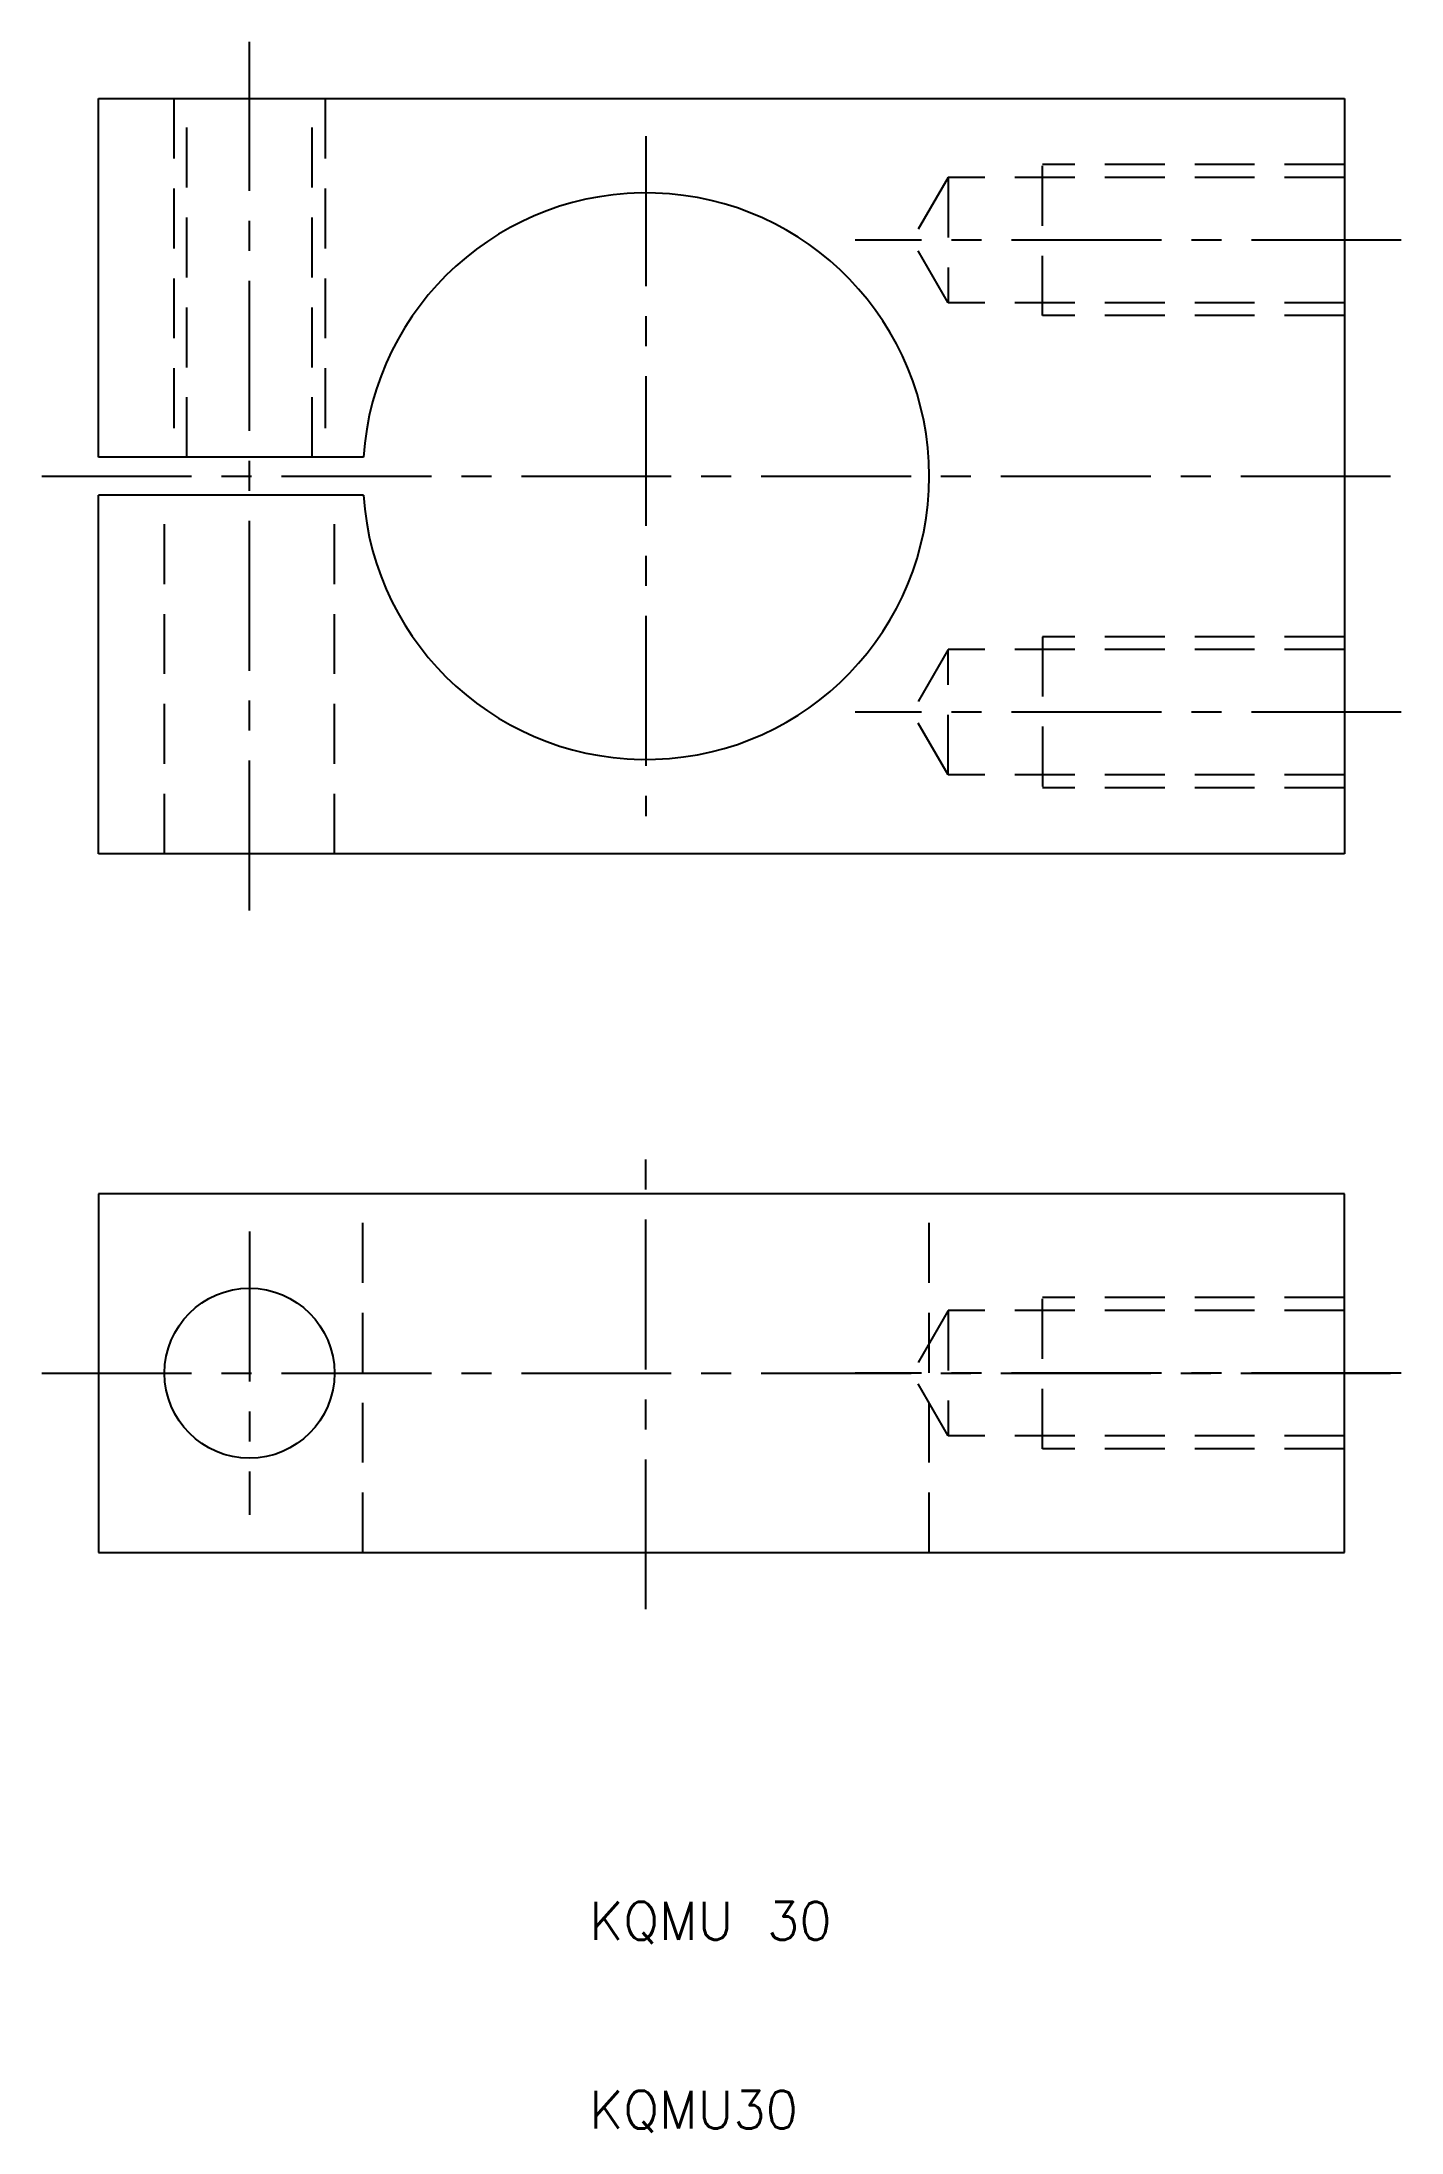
# Model space of a CAD drawing. Extents: x -19 to 53, y 10 to 120.
import ezdxf

# ---------------------------------------------------------------- set-up
doc = ezdxf.new("R2010")
doc.units = 0
doc.header["$LTSCALE"] = 0.25
doc.linetypes.add('CENTER', pattern=[50.8, 31.75, -6.35, 6.35, -6.35])
doc.linetypes.add('DASHED', pattern=[19.05, 12.7, -6.35])
doc.layers.get('0').update_dxf_attribs({"linetype": 'CONTINUOUS'})
doc.layers.add('CENTER', color=1, linetype='CENTER')
doc.styles.get("Standard").update_dxf_attribs({"font": 'txt.shx', "bigfont": 'extfont.shx'})

msp = doc.modelspace()

# ---------------------------------------------------------------- linework, layer by layer
for p, q in [((-16, 117.5), (50, 117.5)), ((-16, 98.5), (-16, 117.5)), ((50, 117.5), (50, 77.5)), ((-1.97, 98.5), (-16, 98.5)), ((-1.97, 96.5), (-16, 96.5)), ((-16, 77.5), (-16, 96.5)), ((50, 77.5), (-16, 77.5)), ((-16, 59.5), (-16, 40.5)), ((50, 59.5), (-16, 59.5)), ((50, 40.5), (50, 59.5)), ((-16, 40.5), (50, 40.5))]:
    msp.add_line(p, q)
at = {"color": 3, "linetype": 'DASHED'}
for p, q in [((-12, 117.5), (-12, 98.5)), ((-11.32, 98.5), (-11.32, 117.5)), ((-4.68, 98.5), (-4.68, 117.5)), ((-4, 117.5), (-4, 98.5)), ((29, 113.32), (27.08, 110)), ((50, 113.32), (29, 113.32)), ((29, 113.32), (29, 106.68)), ((50, 114), (34, 114)), ((34, 106), (34, 114)), ((29, 106.68), (27.08, 110)), ((50, 106.68), (29, 106.68)), ((50, 106), (34, 106)), ((-12.5, 77.5), (-12.5, 96.5)), ((-3.5, 77.5), (-3.5, 96.5)), ((50, 89), (34, 89)), ((34, 89), (34, 81)), ((29, 88.32), (27.08, 85)), ((50, 88.32), (29, 88.32)), ((29, 81.68), (29, 88.32)), ((29, 81.68), (27.08, 85)), ((50, 81.68), (29, 81.68)), ((50, 81), (34, 81)), ((-2, 40.5), (-2, 59.5)), ((28, 40.5), (28, 59.5)), ((29, 53.32), (27.08, 50)), ((50, 53.32), (29, 53.32)), ((29, 53.32), (29, 46.68)), ((50, 54), (34, 54)), ((34, 46), (34, 54)), ((29, 46.68), (27.08, 50)), ((50, 46.68), (29, 46.68)), ((50, 46), (34, 46))]:
    msp.add_line(p, q, dxfattribs=at)
msp.add_circle((-8, 50), 4.5)
msp.add_arc((13, 97.5), 15, 183.8226, 176.1774)
at = {"layer": 'CENTER', "color": 1, "linetype": 'CENTER'}
for p, q in [((-8, 74.5), (-8, 120.5)), ((13, 115.5), (13, 79.5)), ((53, 110), (24.08, 110)), ((-19, 97.5), (53, 97.5)), ((53, 85), (24.08, 85)), ((13, 37.5), (13, 62.5)), ((-8, 57.5), (-8, 42.5)), ((-19, 50), (53, 50)), ((53, 50), (24.08, 50))]:
    msp.add_line(p, q, dxfattribs=at)

# ---------------------------------------------------------------- texts
for s, p in [('KQMU 30', (10, 20)), ('KQMU30', (10, 10))]:
    msp.add_text(s, height=2).set_placement(p)

doc.saveas('drawing.dxf')
